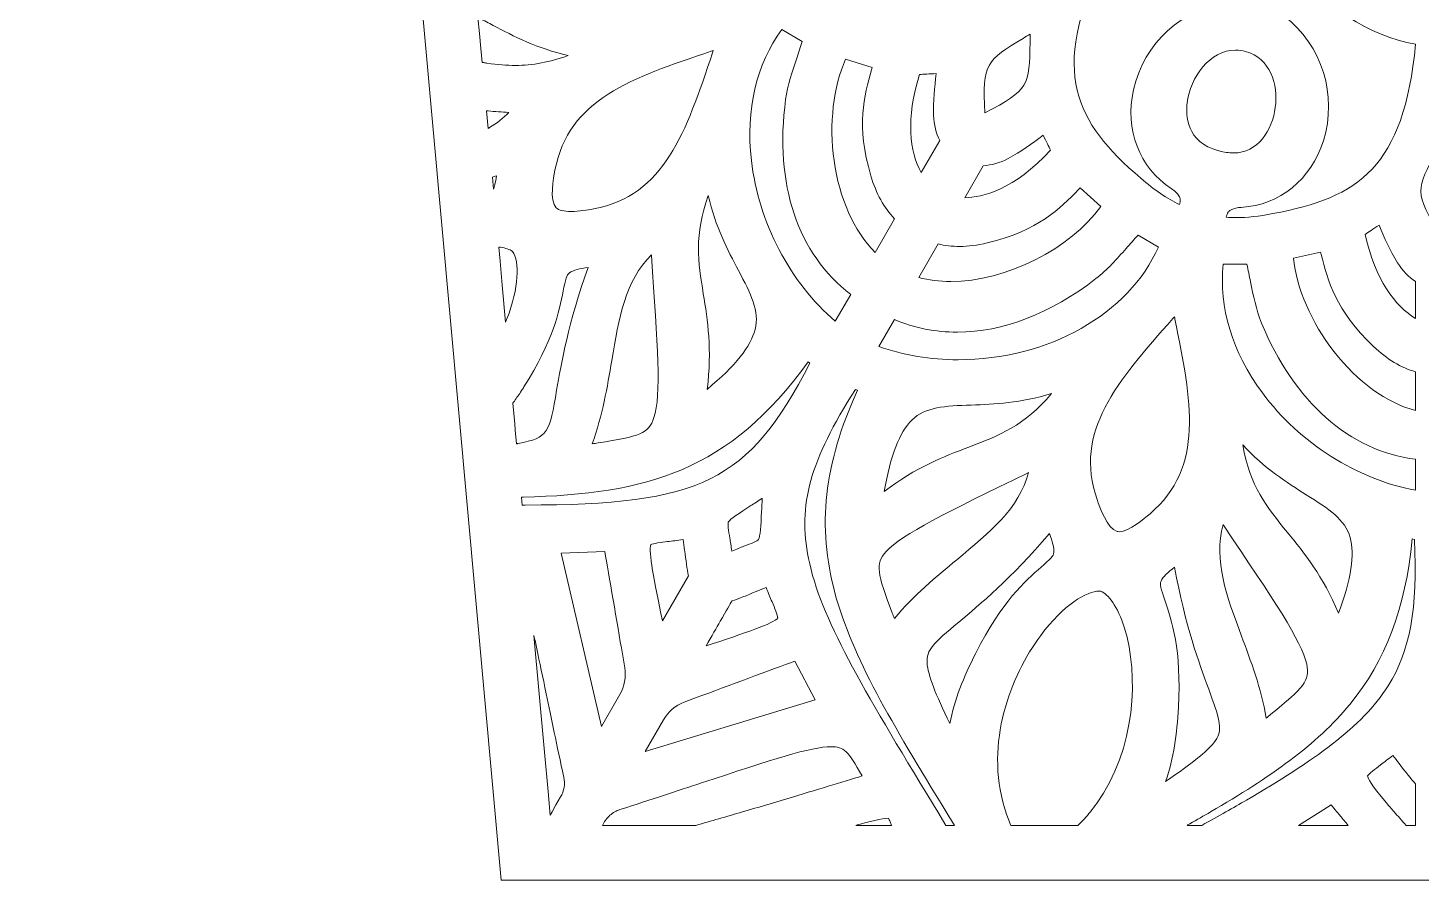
# Model space of a CAD drawing. Extents: x 80 to 1066, y -1043 to 43.
# Drawn here: x 744.9 to 906.2, y -480.9 to -382.2 of the extents above; entities that cross this region are included whole.
import ezdxf

# ---------------------------------------------------------------- set-up
doc = ezdxf.new("R2010")
doc.units = 0
doc.header["$MEASUREMENT"] = 0
doc.layers.add('Layer 1', color=7, linetype='Continuous', lineweight=0)

msp = doc.modelspace()

# ---------------------------------------------------------------- linework, layer by layer
at = {"layer": 'Layer 1'}
for points, knots in [([(1037.64, -94), (1037.64, -94), (1037.41, -92.59), (1037.41, -92.59), (1037.41, -92.59), (1036.56, -87.61), (1036.56, -87.61), (1036.56, -87.61), (1036.43, -86.88), (1036.43, -86.88), (1036.43, -86.88), (1035.02, -78.65), (1035.02, -78.65), (1035.02, -78.65), (1034.97, -78.35), (1034.97, -78.35), (1034.97, -78.35), (1034.37, -74.86), (1034.37, -74.86), (1034.37, -74.86), (1034.1, -73.29), (1034.1, -73.29), (1034.1, -73.29), (1034.1, -73.27), (1034.1, -73.27), (1034.1, -73.27), (1033.83, -71.7), (1033.83, -71.7), (1033.83, -71.7), (1031.07, -55.62), (1031.07, -55.62), (1031.07, -55.62), (938.54, -55.62), (938.54, -55.62), (931.26, -50.6), (929.44, -44.43), (929, -41.81), (928.95, -41.4), (928.9, -41.01), (928.85, -40.61), (928.85, -40.61), (928.85, -40.55), (928.85, -40.55), (928.7, -39.42), (928.54, -38.15), (928.68, -36.99), (929.2, -33.3), (930.32, -29.68), (932.12, -25.92), (932.89, -24.28), (933.68, -22.65), (934.46, -21.02), (935.26, -19.36), (936.06, -17.71), (936.85, -16.04), (943.64, -1.61), (944.02, 12.25), (937.97, 25.18), (934.38, 32.86), (928.56, 38.44), (920.67, 41.76), (920.67, 41.76), (918.1, 42.84), (918.1, 42.84), (918.1, 42.84), (918.14, 40.05), (918.14, 40.05), (918.16, 38.49), (919.03, 37.7), (919.5, 37.26), (919.56, 37.21), (919.62, 37.16), (919.67, 37.11), (929.55, 25.75), (932.25, 13), (927.93, -1.88), (926.79, -5.8), (925, -9.62), (923.29, -13.3), (922.3, -15.41), (921.28, -17.59), (920.37, -19.8), (917.8, -26.07), (915.23, -34.44), (918.1, -43.57), (919.66, -48.57), (922.19, -52.61), (925.63, -55.62), (925.63, -55.62), (891.38, -55.62), (891.38, -55.62), (891.38, -55.62), (890.22, -54.89), (890.22, -54.89), (890.17, -54.85), (890.12, -54.83), (890.07, -54.79), (889.67, -54.32), (889.17, -53.85), (888.48, -53.55), (881.42, -46.8), (879.8, -38.92), (883.53, -29.47), (884.24, -27.68), (884.9, -26.15), (885.55, -24.77), (886.2, -23.4), (886.86, -22.05), (887.54, -20.68), (889.59, -16.54), (891.7, -12.25), (893.01, -7.64), (897.39, 7.87), (895, 21.48), (885.89, 32.8), (882.56, 36.94), (878.42, 39.86), (872.87, 41.97), (872.87, 41.97), (870.86, 39.06), (870.86, 39.06), (873.72, 35.81), (875.98, 33.01), (877.75, 29.87), (884.21, 18.45), (884.48, 6.04), (878.57, -8.07), (877.77, -10), (876.87, -11.95), (875.99, -13.84), (873.82, -18.53), (871.58, -23.39), (870.43, -28.69), (868.13, -39.13), (871.24, -49.1), (878.6, -55.62), (878.6, -55.62), (779.85, -55.62), (779.85, -55.62), (779.85, -55.62), (776.82, -71.69), (776.82, -71.69), (776.82, -71.69), (776.53, -73.26), (776.53, -73.26), (776.53, -73.26), (776.52, -73.28), (776.52, -73.28), (776.52, -73.28), (776.23, -74.86), (776.23, -74.86), (776.23, -74.86), (775.47, -78.89), (775.47, -78.89), (775.47, -78.89), (775.31, -79.73), (775.31, -79.73), (775.31, -79.73), (775.17, -80.46), (775.17, -80.46), (775.17, -80.46), (775.14, -80.6), (775.14, -80.6), (775.14, -80.6), (774, -86.68), (774, -86.68), (774, -86.68), (773.71, -88.25), (773.71, -88.25), (773.71, -88.25), (773.03, -91.84), (773.03, -91.84), (773.03, -91.84), (772.73, -93.41), (772.73, -93.41), (772.73, -93.41), (772.73, -93.43), (772.73, -93.43), (772.73, -93.43), (772.62, -94), (772.62, -94), (772.62, -94), (744.87, -94), (744.87, -94), (744.87, -94), (744.87, -153.55), (744.87, -153.55), (744.87, -153.55), (770.08, -153.55), (770.08, -153.55), (770.08, -153.55), (782.66, -292.7), (782.66, -292.7), (782.66, -292.7), (788.84, -361.13), (788.84, -361.13), (788.84, -361.13), (799.67, -480.93), (799.67, -480.93), (799.67, -480.93), (1009.41, -480.93), (1009.41, -480.93), (1009.41, -480.93), (1020.46, -361.13), (1020.46, -361.13), (1020.46, -361.13), (1020.47, -361.13), (1020.47, -361.13), (1020.47, -361.13), (1029.65, -261.88), (1029.65, -261.88), (1029.65, -261.88), (1031.75, -239.09), (1031.75, -239.09), (1031.75, -239.09), (1039.64, -153.55), (1039.64, -153.55), (1039.64, -153.55), (1065.95, -153.55), (1065.95, -153.55), (1065.95, -153.55), (1065.95, -94), (1065.95, -94), (1065.95, -94), (1037.64, -94), (1037.64, -94)], [0, 0, 0, 0, 1, 1, 1, 2, 2, 2, 3, 3, 3, 4, 4, 4, 5, 5, 5, 6, 6, 6, 7, 7, 7, 8, 8, 8, 9, 9, 9, 10, 10, 10, 11, 11, 11, 12, 12, 12, 13, 13, 13, 14, 14, 14, 15, 15, 15, 16, 16, 16, 17, 17, 17, 18, 18, 18, 19, 19, 19, 20, 20, 20, 21, 21, 21, 22, 22, 22, 23, 23, 23, 24, 24, 24, 25, 25, 25, 26, 26, 26, 27, 27, 27, 28, 28, 28, 29, 29, 29, 30, 30, 30, 31, 31, 31, 32, 32, 32, 33, 33, 33, 34, 34, 34, 35, 35, 35, 36, 36, 36, 37, 37, 37, 38, 38, 38, 39, 39, 39, 40, 40, 40, 41, 41, 41, 42, 42, 42, 43, 43, 43, 44, 44, 44, 45, 45, 45, 46, 46, 46, 47, 47, 47, 48, 48, 48, 49, 49, 49, 50, 50, 50, 51, 51, 51, 52, 52, 52, 53, 53, 53, 54, 54, 54, 55, 55, 55, 56, 56, 56, 57, 57, 57, 58, 58, 58, 59, 59, 59, 60, 60, 60, 61, 61, 61, 62, 62, 62, 63, 63, 63, 64, 64, 64, 65, 65, 65, 66, 66, 66, 67, 67, 67, 68, 68, 68, 69, 69, 69, 70, 70, 70, 71, 71, 71, 72, 72, 72, 73, 73, 73, 74, 74, 74, 75, 75, 75, 75]), ([(877.29, -400.83), (877.68, -401.08), (877.98, -401.37), (878.17, -401.67), (878.27, -401.83), (878.32, -401.96), (878.33, -402.06), (878.34, -402.25), (878.31, -402.46), (878.24, -402.69), (876.79, -401.98), (875.34, -400.99), (873.76, -399.64), (866.04, -393.01), (863.34, -387.44), (869.25, -374.39), (871.46, -375.17), (873.88, -375.59), (876.33, -375.59), (879.82, -375.59), (883.05, -374.74), (885.63, -373.21), (884.9, -376.33), (884.4, -378.47), (884.08, -379.14), (878.51, -379.96), (874.14, -383.98), (872.92, -389.4), (871.89, -394.01), (873.57, -398.39), (877.29, -400.83)], [0, 0, 0, 0, 1, 1, 1, 2, 2, 2, 3, 3, 3, 4, 4, 4, 5, 5, 5, 6, 6, 6, 7, 7, 7, 8, 8, 8, 9, 9, 9, 10, 10, 10, 10]), ([(889.05, -403.73), (887.46, -404.04), (886.06, -404.19), (884.78, -404.19), (884.4, -404.19), (884.02, -404.17), (883.65, -404.14), (883.71, -403.92), (883.78, -403.7), (883.89, -403.55), (883.93, -403.49), (884, -403.41), (884.23, -403.29), (884.55, -403.13), (884.94, -403.03), (885.4, -403), (889.85, -402.75), (893.49, -399.79), (894.9, -395.29), (896.56, -389.99), (894.79, -384.32), (890.37, -380.82), (890.43, -380.09), (891.06, -377.99), (891.98, -374.95), (894.69, -379.75), (900.25, -383.13), (905.59, -384.12), (904.18, -398.38), (899.06, -401.86), (889.05, -403.73)], [0, 0, 0, 0, 1, 1, 1, 2, 2, 2, 3, 3, 3, 4, 4, 4, 5, 5, 5, 6, 6, 6, 7, 7, 7, 8, 8, 8, 9, 9, 9, 10, 10, 10, 10]), ([(797.48, -386.21), (797.48, -386.21), (797.33, -384.59), (797.33, -384.59), (797.33, -384.59), (797.17, -382.88), (797.17, -382.88), (797.17, -382.88), (797, -381.02), (797, -381.02), (797.07, -381.05), (797.14, -381.08), (797.21, -381.12), (797.71, -381.37), (798.23, -381.64), (798.76, -381.93), (801.1, -383.16), (803.84, -384.59), (807.45, -385.42), (805.31, -386.19), (803.32, -386.56), (801.34, -386.56), (800.35, -386.56), (799.34, -386.48), (798.04, -386.3), (797.91, -386.28), (797.8, -386.27), (797.67, -386.24), (797.61, -386.24), (797.54, -386.22), (797.48, -386.21)], [0, 0, 0, 0, 1, 1, 1, 2, 2, 2, 3, 3, 3, 4, 4, 4, 5, 5, 5, 6, 6, 6, 7, 7, 7, 8, 8, 8, 9, 9, 9, 10, 10, 10, 10]), ([(828.66, -397.56), (827.99, -391.73), (829.24, -386.4), (832.18, -382.41), (832.18, -382.41), (834.54, -383.78), (834.54, -383.78), (834.54, -383.78), (834.54, -383.78), (834.54, -383.79), (834.35, -384.43), (834.13, -385.05), (833.91, -385.73), (833.39, -387.26), (832.86, -388.84), (832.63, -390.52), (831.3, -400.32), (834.04, -408.44), (840.18, -413.09), (840.18, -413.09), (838.38, -416.2), (838.38, -416.2), (833.16, -411.73), (829.48, -404.76), (828.66, -397.56)], [0, 0, 0, 0, 1, 1, 1, 2, 2, 2, 3, 3, 3, 4, 4, 4, 5, 5, 5, 6, 6, 6, 7, 7, 7, 8, 8, 8, 8]), ([(860.14, -383.43), (860.4, -383.27), (860.67, -383.11), (860.96, -382.94), (860.95, -383.27), (860.94, -383.59), (860.93, -383.89), (860.85, -388.85), (860.84, -389.38), (855.68, -392.07), (855.43, -386.27), (855.89, -385.99), (860.14, -383.43)], [0, 0, 0, 0, 1, 1, 1, 2, 2, 2, 3, 3, 3, 4, 4, 4, 4]), ([(810.39, -403.19), (809.65, -403.32), (808.68, -403.48), (807.81, -403.48), (806.95, -403.48), (806.34, -403.33), (806.06, -403.05), (805.24, -402.22), (805.74, -399.57), (805.91, -398.7), (807.47, -390.49), (814.76, -388.03), (824, -384.92), (824.09, -384.89), (824.17, -384.87), (824.25, -384.84), (824.22, -384.92), (824.2, -385.01), (824.17, -385.1), (821.06, -394.33), (818.61, -401.63), (810.39, -403.19)], [0, 0, 0, 0, 1, 1, 1, 2, 2, 2, 3, 3, 3, 4, 4, 4, 5, 5, 5, 6, 6, 6, 7, 7, 7, 7]), ([(879.12, -390.9), (879.49, -387.95), (881.74, -384.78), (884.74, -384.78), (885.12, -384.78), (885.51, -384.83), (885.89, -384.94), (888.76, -385.72), (889.69, -388.76), (889.34, -391.44), (888.99, -394.06), (887.35, -396.7), (884.46, -396.7), (883.95, -396.7), (883.4, -396.62), (882.84, -396.46), (882.84, -396.46), (882.79, -396.45), (882.79, -396.45), (878.98, -395.48), (878.96, -392.25), (879.12, -390.9)], [0, 0, 0, 0, 1, 1, 1, 2, 2, 2, 3, 3, 3, 4, 4, 4, 5, 5, 5, 6, 6, 6, 7, 7, 7, 7]), ([(838.23, -397.59), (837.64, -393.38), (838.16, -389.01), (839.58, -385.85), (839.58, -385.85), (842.65, -386.81), (842.65, -386.81), (842.62, -386.9), (842.6, -386.99), (842.57, -387.08), (841.73, -390.08), (840.77, -393.49), (842.5, -399.35), (843.12, -401.42), (844.01, -403.06), (845.24, -404.32), (845.24, -404.32), (842.99, -408.22), (842.99, -408.22), (840.54, -405.72), (838.84, -401.94), (838.23, -397.59)], [0, 0, 0, 0, 1, 1, 1, 2, 2, 2, 3, 3, 3, 4, 4, 4, 5, 5, 5, 6, 6, 6, 7, 7, 7, 7]), ([(849.75, -392.34), (849.8, -393.42), (850.05, -394.42), (850.47, -395.26), (850.47, -395.26), (848.32, -398.98), (848.32, -398.98), (847.02, -396.58), (846.5, -392.74), (848.15, -387.62), (848.58, -387.58), (849.26, -387.54), (850.07, -387.51), (849.88, -389.08), (849.69, -390.7), (849.75, -392.34)], [0, 0, 0, 0, 1, 1, 1, 2, 2, 2, 3, 3, 3, 4, 4, 4, 5, 5, 5, 5]), ([(798.17, -393.87), (798.17, -393.87), (797.98, -391.83), (797.98, -391.83), (798.05, -391.83), (798.11, -391.84), (798.18, -391.84), (798.95, -391.9), (799.76, -391.95), (800.59, -392.01), (799.93, -392.68), (799.18, -393.26), (798.35, -393.76), (798.29, -393.79), (798.23, -393.83), (798.17, -393.87)], [0, 0, 0, 0, 1, 1, 1, 2, 2, 2, 3, 3, 3, 4, 4, 4, 5, 5, 5, 5]), ([(858.41, -397.34), (859.87, -396.58), (861.17, -395.61), (862.44, -394.65), (862.81, -395.36), (863.12, -395.98), (863.31, -396.37), (859.11, -401), (855.38, -401.84), (853.38, -401.89), (853.38, -401.89), (855.52, -398.18), (855.52, -398.18), (856.48, -398.12), (857.45, -397.85), (858.41, -397.34)], [0, 0, 0, 0, 1, 1, 1, 2, 2, 2, 3, 3, 3, 4, 4, 4, 5, 5, 5, 5]), ([(908.49, -406.22), (905.38, -401.32), (905.63, -400.86), (908.04, -396.51), (908.19, -396.25), (908.34, -395.97), (908.49, -395.69), (908.65, -395.97), (908.81, -396.25), (908.95, -396.51), (911.36, -400.86), (911.62, -401.32), (908.49, -406.22)], [0, 0, 0, 0, 1, 1, 1, 2, 2, 2, 3, 3, 3, 4, 4, 4, 4]), ([(798.95, -400.37), (798.91, -400.56), (798.86, -400.74), (798.8, -400.89), (798.8, -400.89), (798.67, -399.5), (798.67, -399.5), (798.74, -399.48), (798.8, -399.46), (798.86, -399.44), (798.96, -399.41), (799.05, -399.38), (799.14, -399.34), (799.08, -399.74), (799.02, -400.08), (798.95, -400.37)], [0, 0, 0, 0, 1, 1, 1, 2, 2, 2, 3, 3, 3, 4, 4, 4, 5, 5, 5, 5]), ([(823.09, -413.01), (822.5, -409.31), (822, -406.21), (823.67, -401.64), (824.49, -405.24), (825.93, -407.98), (827.17, -410.33), (828.61, -413.05), (829.64, -415.02), (829.09, -417.15), (828.61, -419.1), (826.82, -421.34), (823.54, -424.08), (824.13, -419.45), (823.59, -416.07), (823.09, -413.01)], [0, 0, 0, 0, 1, 1, 1, 2, 2, 2, 3, 3, 3, 4, 4, 4, 5, 5, 5, 5]), ([(850.29, -407.24), (851.08, -407.44), (851.91, -407.53), (852.76, -407.53), (853.77, -407.53), (854.84, -407.4), (855.97, -407.12), (861.92, -405.69), (864.39, -403.16), (866.56, -400.93), (866.63, -400.86), (866.69, -400.8), (866.75, -400.73), (866.75, -400.73), (869.13, -402.9), (869.13, -402.9), (865.64, -407.78), (858.16, -411.59), (851.75, -411.59), (850.44, -411.59), (849.21, -411.44), (848.04, -411.14), (848.04, -411.14), (850.29, -407.24), (850.29, -407.24)], [0, 0, 0, 0, 1, 1, 1, 2, 2, 2, 3, 3, 3, 4, 4, 4, 5, 5, 5, 6, 6, 6, 7, 7, 7, 8, 8, 8, 8]), ([(852.6, -420.65), (849.4, -420.65), (846.27, -420.12), (843.44, -419.11), (843.44, -419.11), (845.23, -416.01), (845.23, -416.01), (847.53, -416.97), (849.97, -417.46), (852.52, -417.46), (857.76, -417.46), (863.31, -415.32), (868.56, -411.26), (869.9, -410.22), (871, -408.97), (872.06, -407.76), (872.53, -407.23), (872.97, -406.73), (873.43, -406.25), (873.43, -406.25), (873.44, -406.23), (873.44, -406.23), (873.44, -406.23), (875.8, -407.6), (875.8, -407.6), (872.39, -415.34), (863.07, -420.65), (852.6, -420.65)], [0, 0, 0, 0, 1, 1, 1, 2, 2, 2, 3, 3, 3, 4, 4, 4, 5, 5, 5, 6, 6, 6, 7, 7, 7, 8, 8, 8, 9, 9, 9, 9]), ([(905.58, -415.88), (903.25, -414.47), (900.88, -411.4), (899.75, -406.14), (900.1, -405.89), (900.67, -405.51), (901.36, -405.08), (901.97, -406.54), (902.62, -408.03), (903.5, -409.42), (904.08, -410.33), (904.78, -411.07), (905.58, -411.6), (905.58, -411.6), (905.58, -415.88), (905.58, -415.88)], [0, 0, 0, 0, 1, 1, 1, 2, 2, 2, 3, 3, 3, 4, 4, 4, 5, 5, 5, 5]), ([(800.2, -416.31), (800.2, -416.31), (799.8, -412.01), (799.8, -412.01), (799.8, -412.01), (799.56, -409.22), (799.56, -409.22), (799.56, -409.22), (799.41, -407.6), (799.41, -407.6), (799.48, -407.6), (799.54, -407.61), (799.6, -407.62), (800.18, -407.71), (800.66, -407.87), (800.99, -408.1), (801.84, -409.3), (801.75, -412.31), (800.35, -415.91), (800.3, -416.04), (800.25, -416.18), (800.2, -416.31)], [0, 0, 0, 0, 1, 1, 1, 2, 2, 2, 3, 3, 3, 4, 4, 4, 5, 5, 5, 6, 6, 6, 7, 7, 7, 7]), ([(905.58, -426.55), (902.21, -425.61), (898.85, -423.2), (896.14, -419.73), (893.52, -416.37), (891.79, -412.34), (891.44, -408.88), (891.44, -408.88), (894.58, -408.19), (894.58, -408.19), (894.6, -408.28), (894.62, -408.36), (894.64, -408.45), (895.42, -411.47), (896.28, -414.9), (900.72, -419.12), (902.29, -420.6), (903.89, -421.57), (905.58, -422.05), (905.58, -422.05), (905.58, -426.55), (905.58, -426.55)], [0, 0, 0, 0, 1, 1, 1, 2, 2, 2, 3, 3, 3, 4, 4, 4, 5, 5, 5, 6, 6, 6, 7, 7, 7, 7]), ([(817.38, -427.36), (816.8, -429.19), (815.71, -429.53), (810.9, -430.29), (810.68, -430.33), (810.45, -430.36), (810.22, -430.4), (811.42, -427.11), (811.98, -423.77), (812.49, -420.75), (813.31, -415.86), (814.04, -411.52), (817.08, -408.5), (817.08, -408.5), (817.08, -408.56), (817.08, -408.56), (817.82, -418.99), (818.23, -424.73), (817.38, -427.36)], [0, 0, 0, 0, 1, 1, 1, 2, 2, 2, 3, 3, 3, 4, 4, 4, 5, 5, 5, 6, 6, 6, 6]), ([(905.58, -435.77), (898.82, -434.51), (892.15, -430.31), (887.84, -424.49), (884.34, -419.77), (882.76, -414.53), (883.31, -409.6), (883.31, -409.6), (886.04, -409.6), (886.04, -409.6), (886.04, -409.61), (886.04, -409.62), (886.04, -409.62), (886.2, -410.27), (886.33, -410.93), (886.47, -411.62), (886.78, -413.2), (887.11, -414.83), (887.75, -416.4), (891.5, -425.55), (897.94, -431.22), (905.58, -432.18), (905.58, -432.18), (905.58, -435.77), (905.58, -435.77)], [0, 0, 0, 0, 1, 1, 1, 2, 2, 2, 3, 3, 3, 4, 4, 4, 5, 5, 5, 6, 6, 6, 7, 7, 7, 8, 8, 8, 8]), ([(801.52, -430.38), (801.51, -430.38), (801.49, -430.38), (801.47, -430.39), (801.47, -430.39), (801.32, -428.8), (801.32, -428.8), (801.32, -428.8), (801.26, -428.09), (801.26, -428.09), (801.26, -428.09), (801.05, -425.7), (801.05, -425.7), (801.1, -425.62), (801.16, -425.53), (801.21, -425.45), (801.48, -425.06), (801.75, -424.66), (802.04, -424.23), (802.14, -424.08), (802.24, -423.93), (802.32, -423.79), (805.73, -418.47), (806.41, -415), (806.86, -412.71), (807.13, -411.33), (807.25, -410.83), (807.6, -410.58), (808, -410.28), (808.8, -410.09), (809.75, -409.95), (807.44, -416.46), (806.66, -421.03), (806.11, -424.17), (805.28, -429.03), (805.17, -429.71), (801.66, -430.35), (801.62, -430.36), (801.56, -430.37), (801.52, -430.38)], [0, 0, 0, 0, 1, 1, 1, 2, 2, 2, 3, 3, 3, 4, 4, 4, 5, 5, 5, 6, 6, 6, 7, 7, 7, 8, 8, 8, 9, 9, 9, 10, 10, 10, 11, 11, 11, 12, 12, 12, 13, 13, 13, 13]), ([(874.83, -438.49), (874.17, -439.06), (872.42, -440.57), (871.25, -440.57), (871.16, -440.57), (871.07, -440.55), (871.01, -440.54), (869.89, -440.23), (868.99, -437.68), (868.7, -436.85), (865.94, -428.96), (871.03, -423.19), (877.48, -415.88), (877.54, -415.81), (877.6, -415.75), (877.66, -415.67), (877.68, -415.77), (877.7, -415.86), (877.71, -415.94), (879.64, -425.49), (881.17, -433.04), (874.83, -438.49)], [0, 0, 0, 0, 1, 1, 1, 2, 2, 2, 3, 3, 3, 4, 4, 4, 5, 5, 5, 6, 6, 6, 7, 7, 7, 7]), ([(802.11, -437.48), (802.11, -437.48), (802.02, -436.56), (802.02, -436.56), (802.05, -436.56), (802.08, -436.56), (802.11, -436.56), (802.11, -436.56), (802.22, -436.56), (802.22, -436.56), (816.5, -436.22), (826.14, -433.56), (835.24, -420.89), (835.24, -420.89), (835.43, -421.06), (835.43, -421.06), (828.34, -434.84), (822.78, -437.48), (802.45, -437.48), (802.45, -437.48), (802.11, -437.48), (802.11, -437.48)], [0, 0, 0, 0, 1, 1, 1, 2, 2, 2, 3, 3, 3, 4, 4, 4, 5, 5, 5, 6, 6, 6, 7, 7, 7, 7]), ([(851.2, -474.58), (851.2, -474.58), (850.24, -473.02), (850.24, -473.02), (850.24, -473.02), (849.74, -472.19), (849.74, -472.19), (841.44, -458.57), (836.67, -450.52), (835.27, -443.66), (834.01, -437.51), (835.44, -432.31), (840.71, -424.11), (840.71, -424.11), (840.95, -424.18), (840.95, -424.18), (837.03, -432.8), (836.27, -439.92), (838.34, -447.66), (840.36, -455.18), (844.92, -462.72), (851.22, -473.02), (851.38, -473.27), (851.54, -473.53), (851.7, -473.78), (851.7, -473.78), (851.72, -473.84), (851.72, -473.84), (851.88, -474.08), (852.02, -474.33), (852.18, -474.58), (852.18, -474.58), (851.2, -474.58), (851.2, -474.58)], [0, 0, 0, 0, 1, 1, 1, 2, 2, 2, 3, 3, 3, 4, 4, 4, 5, 5, 5, 6, 6, 6, 7, 7, 7, 8, 8, 8, 9, 9, 9, 10, 10, 10, 11, 11, 11, 11]), ([(853.85, -430.76), (850.95, -431.87), (847.75, -433.09), (844.04, -435.92), (844.77, -431.7), (845.82, -429.04), (847.25, -427.64), (848.83, -426.1), (851.06, -426.01), (854.13, -425.9), (856.78, -425.79), (859.87, -425.67), (863.41, -424.57), (860.28, -428.31), (857.34, -429.43), (853.85, -430.76)], [0, 0, 0, 0, 1, 1, 1, 2, 2, 2, 3, 3, 3, 4, 4, 4, 5, 5, 5, 5]), ([(885.56, -430.51), (888.07, -433.23), (890.69, -434.88), (892.93, -436.29), (895.53, -437.93), (897.42, -439.12), (898.01, -441.25), (898.56, -443.17), (898.13, -446.01), (896.66, -450.02), (894.86, -445.71), (892.7, -443.06), (890.74, -440.65), (888.38, -437.75), (886.4, -435.31), (885.56, -430.51)], [0, 0, 0, 0, 1, 1, 1, 2, 2, 2, 3, 3, 3, 4, 4, 4, 5, 5, 5, 5]), ([(860.76, -433.72), (859.66, -437.86), (856.27, -440.66), (852.45, -443.82), (850.09, -445.77), (847.47, -447.93), (845.22, -450.61), (845.14, -450.39), (845.05, -450.18), (844.97, -449.96), (843.23, -445.42), (842.98, -444.31), (844.27, -442.88), (846.12, -440.84), (851.3, -438.32), (860.7, -433.75), (860.7, -433.75), (860.76, -433.72), (860.76, -433.72)], [0, 0, 0, 0, 1, 1, 1, 2, 2, 2, 3, 3, 3, 4, 4, 4, 5, 5, 5, 6, 6, 6, 6]), ([(825.99, -439.46), (826.2, -439.11), (827.26, -438.42), (828.61, -437.54), (829.01, -437.29), (829.45, -437.01), (829.92, -436.7), (829.89, -437.27), (829.86, -437.78), (829.84, -438.25), (829.75, -439.86), (829.69, -441.13), (829.49, -441.48), (829.39, -441.65), (828.62, -441.95), (827.79, -442.26), (827.4, -442.41), (826.93, -442.59), (826.39, -442.81), (826.31, -442.23), (826.23, -441.73), (826.16, -441.32), (826.02, -440.45), (825.89, -439.63), (825.99, -439.46)], [0, 0, 0, 0, 1, 1, 1, 2, 2, 2, 3, 3, 3, 4, 4, 4, 5, 5, 5, 6, 6, 6, 7, 7, 7, 8, 8, 8, 8]), ([(892.98, -455.93), (893.38, -457.81), (892.61, -458.65), (888.82, -461.71), (888.65, -461.86), (888.47, -462), (888.29, -462.15), (887.68, -458.7), (886.5, -455.52), (885.43, -452.65), (883.69, -448.01), (882.16, -443.89), (883.29, -439.75), (883.29, -439.75), (883.32, -439.8), (883.32, -439.8), (889.16, -448.46), (892.39, -453.23), (892.98, -455.93)], [0, 0, 0, 0, 1, 1, 1, 2, 2, 2, 3, 3, 3, 4, 4, 4, 5, 5, 5, 6, 6, 6, 6]), ([(817.02, -442.07), (817.27, -441.92), (818.21, -441.81), (818.95, -441.72), (819.48, -441.65), (820.08, -441.58), (820.75, -441.48), (820.81, -441.9), (820.86, -442.3), (820.92, -442.68), (821.08, -443.9), (821.21, -444.88), (821.37, -445.67), (821.37, -445.67), (818.36, -450.88), (818.36, -450.88), (817.41, -446.33), (816.7, -442.81), (817.02, -442.07)], [0, 0, 0, 0, 1, 1, 1, 2, 2, 2, 3, 3, 3, 4, 4, 4, 5, 5, 5, 6, 6, 6, 6]), ([(851.64, -462.79), (850, -459.39), (849.11, -457.2), (849.01, -455.78), (848.91, -454.25), (849.75, -453.48), (852.67, -451.05), (855.11, -449.01), (858.68, -446.04), (863.17, -440.79), (863.52, -441.68), (863.75, -442.48), (863.7, -442.97), (863.65, -443.39), (863.28, -443.75), (862.22, -444.67), (860.4, -446.26), (857.65, -448.66), (854.65, -454.62), (853.23, -457.44), (852.16, -460.03), (851.64, -462.79)], [0, 0, 0, 0, 1, 1, 1, 2, 2, 2, 3, 3, 3, 4, 4, 4, 5, 5, 5, 6, 6, 6, 7, 7, 7, 7]), ([(886.01, -471.65), (885.24, -472.09), (884.44, -472.55), (883.62, -473.02), (882.72, -473.53), (881.78, -474.05), (880.84, -474.58), (880.84, -474.58), (879.12, -474.58), (879.12, -474.58), (879.23, -474.52), (879.34, -474.46), (879.44, -474.4), (880.26, -473.93), (881.07, -473.47), (881.85, -473.02), (888.71, -469.02), (894.12, -465.26), (897.96, -460.57), (902.14, -455.47), (904.4, -449.5), (905.2, -441.4), (905.2, -441.4), (905.45, -441.46), (905.45, -441.46), (905.84, -449.54), (904.95, -454.37), (902.4, -458.44), (899.39, -463.21), (893.68, -467.17), (886.01, -471.65)], [0, 0, 0, 0, 1, 1, 1, 2, 2, 2, 3, 3, 3, 4, 4, 4, 5, 5, 5, 6, 6, 6, 7, 7, 7, 8, 8, 8, 9, 9, 9, 10, 10, 10, 10]), ([(806.64, -443.05), (806.64, -443.05), (811.69, -442.88), (811.69, -442.88), (812.15, -445.42), (813.13, -451.26), (813.72, -454.71), (813.72, -454.71), (813.99, -456.32), (813.99, -456.32), (814.17, -457.39), (813.96, -458.49), (813.42, -459.44), (813.42, -459.44), (811.29, -463.12), (811.29, -463.12), (811.29, -463.12), (806.64, -443.05), (806.64, -443.05)], [0, 0, 0, 0, 1, 1, 1, 2, 2, 2, 3, 3, 3, 4, 4, 4, 5, 5, 5, 6, 6, 6, 6]), ([(876.54, -448.51), (876.08, -447.18), (875.94, -446.69), (876.11, -446.29), (876.3, -445.84), (876.91, -445.27), (877.66, -444.68), (878.92, -451.46), (880.52, -455.81), (881.62, -458.8), (882.85, -462.14), (883.23, -463.35), (882.55, -464.53), (881.83, -465.77), (879.82, -467.32), (876.64, -469.49), (877.58, -466.8), (877.94, -464.01), (878.12, -460.9), (878.5, -454.24), (877.32, -450.8), (876.54, -448.51)], [0, 0, 0, 0, 1, 1, 1, 2, 2, 2, 3, 3, 3, 4, 4, 4, 5, 5, 5, 6, 6, 6, 7, 7, 7, 7]), ([(826.42, -448.58), (827.18, -448.34), (828.09, -447.96), (829.22, -447.5), (829.58, -447.35), (829.96, -447.19), (830.37, -447.03), (830.61, -447.66), (830.84, -448.22), (831.05, -448.7), (831.35, -449.4), (831.72, -450.26), (831.72, -450.56), (831.24, -451.2), (827.83, -452.34), (823.41, -453.8), (824.09, -452.62), (824.63, -451.69), (825.06, -450.95), (825.79, -449.67), (826.2, -448.97), (826.42, -448.58)], [0, 0, 0, 0, 1, 1, 1, 2, 2, 2, 3, 3, 3, 4, 4, 4, 5, 5, 5, 6, 6, 6, 7, 7, 7, 7]), ([(868.63, -472.09), (868.4, -472.4), (868.16, -472.72), (867.92, -473.02), (867.47, -473.57), (866.99, -474.09), (866.48, -474.58), (866.48, -474.58), (858.71, -474.58), (858.71, -474.58), (858.49, -474.07), (858.29, -473.54), (858.12, -473.02), (858.07, -472.86), (858.02, -472.71), (857.98, -472.56), (855.71, -465.04), (858.65, -457.31), (862.17, -452.59), (864.81, -449.04), (867.49, -447.45), (868.97, -447.45), (869.03, -447.45), (869.09, -447.45), (869.15, -447.45), (869.96, -447.83), (871.07, -449.14), (871.88, -451.75), (873.52, -457.08), (873.21, -465.72), (868.63, -472.09)], [0, 0, 0, 0, 1, 1, 1, 2, 2, 2, 3, 3, 3, 4, 4, 4, 5, 5, 5, 6, 6, 6, 7, 7, 7, 8, 8, 8, 9, 9, 9, 10, 10, 10, 10]), ([(806.57, -471.29), (806.57, -471.29), (806.03, -472.22), (806.03, -472.22), (806.03, -472.22), (805.58, -473.02), (805.58, -473.02), (805.58, -473.02), (805.35, -473.4), (805.35, -473.4), (805.35, -473.4), (805.11, -470.66), (805.11, -470.66), (805.11, -470.66), (804.7, -466.12), (804.7, -466.12), (804.7, -466.12), (803.48, -452.59), (803.48, -452.59), (803.59, -453.09), (803.7, -453.6), (803.81, -454.14), (804.14, -455.68), (804.5, -457.41), (804.9, -459.35), (805.48, -462.14), (806.14, -465.31), (806.93, -469), (807.1, -469.79), (806.98, -470.61), (806.57, -471.29)], [0, 0, 0, 0, 1, 1, 1, 2, 2, 2, 3, 3, 3, 4, 4, 4, 5, 5, 5, 6, 6, 6, 7, 7, 7, 8, 8, 8, 9, 9, 9, 10, 10, 10, 10]), ([(818.48, -462.36), (819.02, -461.41), (819.87, -460.69), (820.89, -460.3), (820.89, -460.3), (822.39, -459.75), (822.39, -459.75), (825.68, -458.52), (831.24, -456.46), (833.68, -455.57), (833.68, -455.57), (836.05, -460.03), (836.05, -460.03), (836.05, -460.03), (816.35, -466.04), (816.35, -466.04), (816.35, -466.04), (818.48, -462.36), (818.48, -462.36)], [0, 0, 0, 0, 1, 1, 1, 2, 2, 2, 3, 3, 3, 4, 4, 4, 5, 5, 5, 6, 6, 6, 6]), ([(827.64, -473.02), (825.79, -473.56), (823.97, -474.08), (822.24, -474.58), (822.24, -474.58), (811.42, -474.58), (811.42, -474.58), (811.42, -474.58), (811.63, -474.22), (811.63, -474.22), (811.68, -474.13), (811.73, -474.04), (811.8, -473.94), (812.08, -473.56), (812.43, -473.24), (812.84, -473.02), (813.03, -472.91), (813.23, -472.82), (813.44, -472.76), (817.05, -471.59), (820.14, -470.56), (822.87, -469.67), (831.07, -466.96), (835.58, -465.47), (837.89, -465.47), (839.41, -465.47), (839.81, -465.94), (841.5, -468.85), (839.22, -469.56), (836.17, -470.48), (832.78, -471.5), (831.04, -472.02), (829.32, -472.52), (827.64, -473.02)], [0, 0, 0, 0, 1, 1, 1, 2, 2, 2, 3, 3, 3, 4, 4, 4, 5, 5, 5, 6, 6, 6, 7, 7, 7, 8, 8, 8, 9, 9, 9, 10, 10, 10, 11, 11, 11, 11]), ([(905.58, -474.58), (905.58, -474.58), (904.48, -474.58), (904.48, -474.58), (903.98, -474.02), (903.52, -473.49), (903.1, -473.02), (902.78, -472.65), (902.48, -472.31), (902.21, -471.99), (900.4, -469.85), (900.04, -469.1), (900.02, -468.86), (900.16, -468.6), (900.91, -468.04), (901.51, -467.59), (901.94, -467.26), (902.42, -466.91), (902.94, -466.48), (903.21, -466.82), (903.45, -467.13), (903.68, -467.43), (904.45, -468.42), (905.05, -469.2), (905.58, -469.79), (905.58, -469.79), (905.58, -474.58), (905.58, -474.58)], [0, 0, 0, 0, 1, 1, 1, 2, 2, 2, 3, 3, 3, 4, 4, 4, 5, 5, 5, 6, 6, 6, 7, 7, 7, 8, 8, 8, 9, 9, 9, 9]), ([(892.01, -474.58), (892.01, -474.58), (894.52, -473.02), (894.52, -473.02), (894.52, -473.02), (895.8, -472.21), (895.8, -472.21), (895.98, -472.43), (896.2, -472.7), (896.47, -473.02), (896.71, -473.3), (896.99, -473.64), (897.32, -474.03), (897.47, -474.21), (897.62, -474.4), (897.78, -474.58), (897.78, -474.58), (892.01, -474.58), (892.01, -474.58)], [0, 0, 0, 0, 1, 1, 1, 2, 2, 2, 3, 3, 3, 4, 4, 4, 5, 5, 5, 6, 6, 6, 6]), ([(840.77, -474.58), (840.82, -474.57), (840.87, -474.55), (840.92, -474.54), (842.22, -474.17), (843.82, -473.75), (844.55, -473.75), (844.6, -473.87), (844.66, -474.01), (844.74, -474.19), (844.79, -474.3), (844.84, -474.43), (844.9, -474.58), (844.9, -474.58), (840.77, -474.58), (840.77, -474.58)], [0, 0, 0, 0, 1, 1, 1, 2, 2, 2, 3, 3, 3, 4, 4, 4, 5, 5, 5, 5])]:
    msp.add_open_spline(points, degree=3, knots=knots, dxfattribs=at)

doc.saveas('drawing.dxf')
